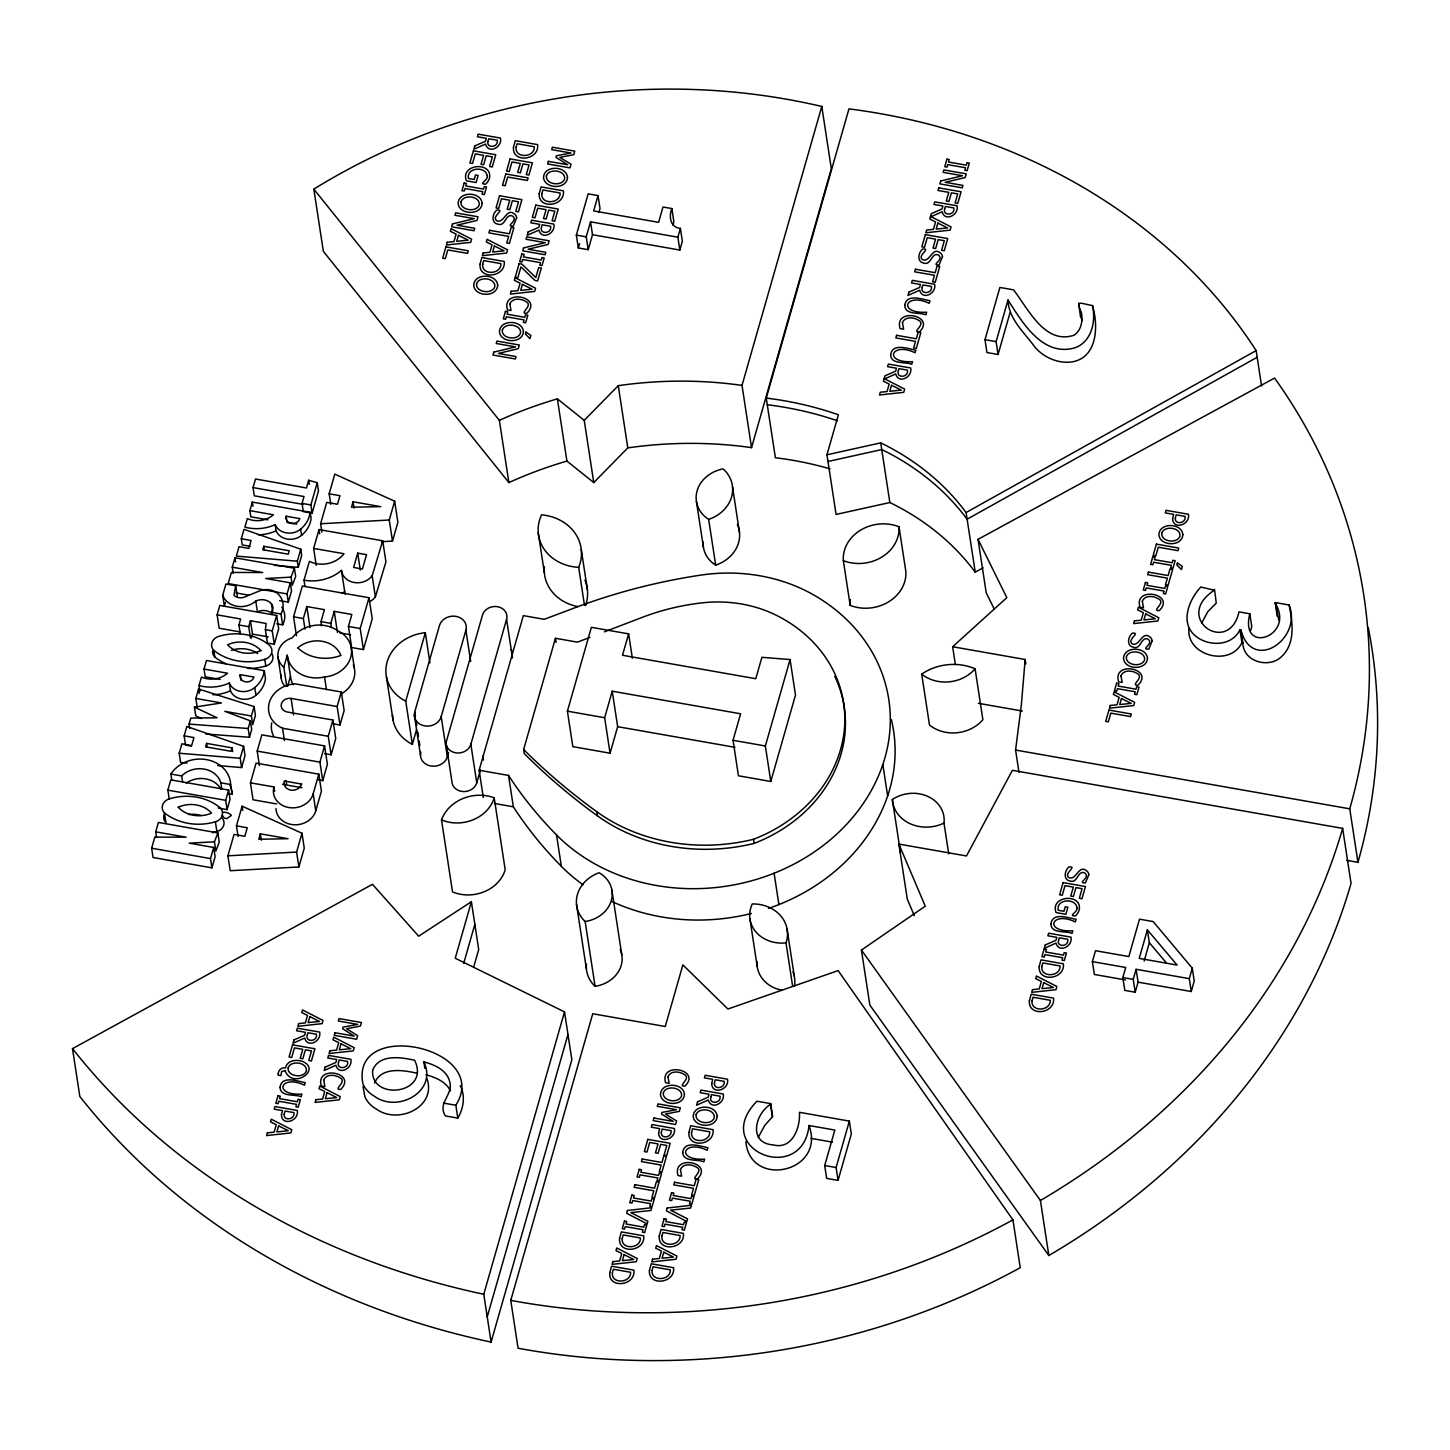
<?xml version="1.0" encoding="UTF-8"?>
<svg xmlns="http://www.w3.org/2000/svg" width="1450" height="1450" viewBox="0 0 1450 1450"><rect width="100%" height="100%" fill="white"/><g stroke="black" fill="none" stroke-linecap="round" stroke-linejoin="round"><path stroke-width="1.5" d="M955.351 664.571L952.632 646.736L1025.15 659.496L1021.362 704.809L1015.58 750.049L1018.988 772.342M240.555 632.001L219.167 628.231L217.119 614.854L219.82 605.447L276.642 615.452L278.69 628.811L274.286 644.217L267.434 643.021L265.386 629.644L266.111 623.482L250.433 620.727L248.729 626.708L250.433 637.855M770.693 1103.613L770.476 1104.411C754.834 1113.999 748.037 1143.325 773.249 1144.884C792.298 1150.013 800.491 1127.52 799.439 1112.313L849.356 1121.104L851.331 1133.954L838.064 1180.372L826.663 1178.379L824.706 1165.528L834.838 1130.058L809.064 1125.526C802.122 1186.535 709.576 1149.288 756.972 1101.202L770.693 1103.613L772.669 1116.482L764.676 1125.508L758.278 1137.398M809.064 1125.526C825.956 1172.579 749.849 1188.855 745.898 1141.639M225.421 602.312L224.351 606.046L222.702 595.261L225.91 584.042L235.697 585.764L233.939 595.189A9.081 7.794 -8.7 0 0 244.561 597.056L258.481 591.364A16.367 14.047 -8.7 0 1 279.071 594.989A21.949 18.832 -8.7 0 1 280.974 614.021L282.641 624.823L276.751 623.79M592.506 234.701L588.211 249.69L578.314 247.95L576.357 235.099L588.156 193.847L598.034 195.587L593.648 210.921L658.608 222.339L662.994 207.006L671.839 208.564C668.704 216.431 670.118 227.451 680.394 228.393L682.352 241.244L679.832 250.053L592.506 234.701L590.531 221.832L677.875 237.202L679.832 250.053M673.09 225.257L673.815 221.415L671.839 208.564M483.303 797.446L479.134 770.258L523.341 615.634L544.221 619.313L569.632 609.761A535.775 459.722 -8.7 0 1 700.622 575.143A160.914 138.076 -8.7 0 1 813.849 595.044A181.975 156.147 -8.7 0 1 882.832 764.549L887.636 795.923A189.642 162.726 -8.7 0 1 778.904 904.582A188.681 161.892 -8.7 0 1 768.518 908.425M164.448 812.87A52.472 45.023 -8.7 0 0 215.398 821.824A9.951 8.537 -8.7 0 0 222.285 815.389L222.521 812.417A9.951 8.537 -8.7 0 0 219.566 807.287A50.804 43.591 -8.7 0 0 168.363 799.168A10.132 8.7 -8.7 0 0 164.448 812.87L165.934 822.639A10.132 8.7 -8.7 0 1 164.466 813.794M253.043 487.581L255.49 479.026L306.458 487.979L308.651 480.276L317.224 482.687L318.493 490.916L312.131 513.173L303.304 511.614L302.053 503.386L304.011 496.534L253.043 487.581L254.312 495.809L303.05 504.382M156.564 837.411L155.712 831.847L158.394 822.44L217.863 832.898L219.276 842.16L215.851 851.077L214.437 841.834L217.863 832.898M169.288 799.403L167.874 790.159L170.81 779.882L228.629 790.051L230.042 799.312L227.106 809.589L218.207 808.013M214.437 841.834L189.189 843.157L213.694 847.471L215.108 856.732L211.917 867.843L153.047 857.494L151.634 848.232L154.806 837.103L186.089 837.194L155.712 831.847M233.214 573.366L232.272 567.186L234.972 557.779L294.423 568.237L295.673 576.466L292.266 585.383L291.015 577.154L294.423 568.237M187.141 763.026L180.597 762.482L179.184 753.221L181.884 743.814L191.672 745.536L193.956 737.579L184.15 735.857L186.851 726.45L243.618 746.315L245.032 755.577L241.606 767.558L217.645 765.564M199.919 691.36L199.031 685.578L201.477 677.023A21.859 18.741 -8.7 0 0 227.541 673.217L204.033 669.066L206.48 660.511L264.299 670.679L265.477 678.401A29.942 25.683 -8.7 0 1 255.961 695.275A15.769 13.539 -8.7 0 1 230.477 690.798A39.513 33.912 -8.7 0 1 212.914 694.786M250.089 546.306L242.259 544.928L241.316 538.748L243.999 529.341L300.766 549.206L301.709 555.386L298.283 567.349L274.322 565.355M197.182 707.183L195.859 698.447L198.541 689.022L254.076 706.585L255.417 715.321L252.717 724.746L251.394 715.992L254.076 706.585M267.942 519.825L250.832 516.816L249.889 510.636L252.336 502.081L310.155 512.249L311.097 518.429A29.942 25.683 -8.7 0 1 301.6 535.304A15.769 13.539 -8.7 0 1 276.116 530.827A39.513 33.912 -8.7 0 1 258.535 534.814M189.751 728.48L189.08 724.094L190.784 718.112L217.029 717.768L194.445 707.129L195.768 715.865L201.423 718.529M240.283 633.904L238.924 624.986L240.646 619.005L217.119 614.854M206.589 743.397L205.61 746.822L231.094 751.299L232.072 747.892L206.589 743.397L207.151 747.112M263.737 546.287L262.758 549.713L288.242 554.19L289.221 550.764L263.737 546.287L264.371 550.402M251.339 638.091L252.481 634.103L250.433 620.727M274.286 644.217L272.237 630.859L276.642 615.452M227.106 809.589L225.692 800.327L228.629 790.051M312.131 513.173L310.862 504.944L317.224 482.687M211.917 867.843L210.504 858.599L213.694 847.471M205.737 733.99L249.491 737.271L248.149 728.516L250.361 720.813L224.823 711.334L251.394 715.992M241.606 767.558L240.193 758.296L243.618 746.315M279.614 600.626L288.333 602.149L287.082 593.92L290.254 582.809L265.767 578.496L291.015 577.154M298.283 567.349L297.341 561.186L300.766 549.206M249.491 737.271L251.684 729.567L250.361 720.813M288.333 602.149L291.522 591.038L290.254 582.809M296.452 635.771L293.553 616.794L302.361 585.999L369.007 597.726L372.233 618.806L363.424 649.6L351.661 647.534L348.435 626.454L351.861 614.474L334.225 611.374L330.799 623.355L331.434 627.56M304.989 586.507L304.011 580.181L309.394 561.349A25.701 22.058 -8.7 0 0 344.013 553.737L313.635 548.408L319.018 529.576L382.709 540.778L385.936 561.857L375.387 596.874A16.874 14.482 -8.7 0 1 370.511 601.188M321.9 532.186L320.613 523.758L326.721 502.371L337.506 504.256L339.952 495.701L329.168 493.816L334.805 474.132L394.654 501.192L397.88 522.272L392.497 541.104L381.423 541.702M259.387 765.491L257.194 751.1L261.834 734.842L324.564 745.88L327.392 764.386L322.734 780.644L318.42 779.882M227.922 855.808L234.03 834.421L244.814 836.306L247.261 827.751L236.477 825.847L242.114 806.182L301.981 833.243L304.264 848.141L298.881 866.973L230.206 870.725L227.922 855.808L296.597 852.056L301.981 833.243M276.569 803.916L253.061 799.784L250.451 782.819L256.088 763.135L318.801 774.155L321.411 791.138L315.774 810.822A20.264 17.382 -8.7 0 1 293.879 824.778A20.264 17.382 -8.7 0 1 275.971 808.466M286.737 686.176L283.819 667.199L287.245 655.219A30.686 26.317 -8.7 0 0 324.528 676.951L326.468 689.62M304.971 629.064L303.358 618.534L306.784 606.553L324.419 609.653L320.994 621.633L321.646 625.838M287.626 686.285L290.471 676.298L287.245 655.219M353.039 501.772L351.498 507.21L380.77 506.648L353.039 501.772L354.017 508.098M260.366 833.822L258.807 839.26L288.097 838.698L260.366 833.822L261.344 840.221M357.697 553.139L353.619 567.439L362.428 568.998L366.524 554.679L357.697 553.139L360.289 570.013M322.734 780.644L319.906 762.138L324.564 745.88M392.497 541.104L389.271 520.006L394.654 501.192M324.583 753.656L331.108 754.798L328.262 736.292L332.92 720.034L287.209 711.986A8.029 6.887 -8.7 0 1 281.391 703.848A8.029 6.887 -8.7 0 1 291.087 698.429L337.143 706.531L339.989 725.036L333.409 723.876M337.143 706.531L341.312 691.976L295.256 683.874A27.151 23.309 -8.7 0 0 269.301 702.616A27.151 23.309 -8.7 0 0 282.569 728.244L284.454 740.588M363.424 649.6L360.198 628.521L369.007 597.726M315.774 810.822L313.182 793.839L318.801 774.155M331.108 754.798L335.748 738.539L332.92 720.034M339.989 725.036L344.139 710.5L341.312 691.976M405.746 701.166L425.321 632.707A42.63 36.594 -8.7 0 0 387.114 661.943A42.63 36.594 -8.7 0 0 405.746 701.166L412.344 744.357A42.63 36.594 -8.7 0 1 392.461 714.687M415.425 716.463L414.736 712.004L439.459 625.584A13.684 11.727 -8.7 0 1 455.989 616.359A13.684 11.727 -8.7 0 1 465.903 630.243L470.688 661.436M412.344 744.357L416.639 729.386M420.881 752.115A13.684 11.727 -8.7 0 0 430.795 765.999A13.684 11.727 -8.7 0 0 447.343 756.773L441.199 716.662L465.903 630.243M578.314 247.95L579.565 243.618M588.211 249.69L586.235 236.839L590.531 221.832M480.457 769.914L476.76 782.837A12.669 10.875 -8.7 0 1 463.076 791.555A12.669 10.875 -8.7 0 1 451.874 781.369L445.984 742.799L482.487 615.09A12.452 10.676 -8.7 0 1 497.549 606.698A12.452 10.676 -8.7 0 1 506.576 619.331L512.484 657.901M598.904 212.28L600.01 208.438L598.034 195.587M447.343 756.773L448.576 752.459M476.76 782.837L470.851 744.249L506.576 619.331M471.395 901.719L455.228 958.251L564.521 1011.882L571.844 1059.714L491.097 1342.084A743.324 637.819 -8.7 0 1 79.823 1096.472L72.5 1048.64L372.469 884.319L418.669 936.192L471.395 901.719L478.699 949.551L473.733 966.951M834.729 676.316A145.906 125.207 -8.7 0 1 754.181 843.393A175.812 150.854 -8.7 0 1 597.4 815.806A685.868 588.519 -8.7 0 1 524.266 753.619L523.631 749.505L555.441 638.272L577.481 642.151L589.914 637.384M463.656 963.489L474.857 924.357M677.875 237.202L680.394 228.393M460.321 1085.597C465.504 1095.819 463.565 1108.507 457.819 1118.113L445.386 1115.92C437.302 1103.106 452.871 1095.076 449.899 1082.479C447.416 1070.336 434.71 1064.662 423.889 1061.908L424.868 1068.342M628.629 633.868L622.503 655.255L755.776 678.709L761.903 657.303L790.069 659.569L795.506 695.058L770.784 781.478L738.449 775.786L733.029 740.298L740.606 713.781L612.226 691.197L617.664 726.686L610.069 753.202L572.841 746.659L567.403 711.171L591.382 627.324L628.629 633.868L632.363 658.264M610.069 753.202L604.65 717.732L612.226 691.197M751.535 447.633L742.019 385.392L821.787 106.448A592.832 508.696 -8.7 0 0 313.834 189.134L323.35 251.376L508.877 482.578A380.951 326.884 -8.7 0 1 566.914 461.082L593.757 482.56L627.796 447.887A380.951 326.884 -8.7 0 1 751.535 447.633L831.321 168.671L821.787 106.448M491.097 1342.084L483.774 1294.252L564.521 1011.882M487.236 1316.89L567.983 1034.503M830.034 468.858A319.707 274.322 -8.7 0 0 775.388 457.729L766.252 398.079L848.957 108.859A593.721 509.439 -8.7 0 1 1256.153 350.592L1261.554 385.972M510.763 1300.396L592.742 1013.749L665.26 1026.491L682.877 964.884L727.9 1009.019L838.118 970.612L1012.934 1219.867L1020.238 1267.699A663.592 569.415 -8.7 0 1 518.085 1348.228L510.763 1300.396A663.592 569.415 -8.7 0 0 1012.934 1219.867M983.118 567.766L975.234 572.17A259.731 222.865 -8.7 0 0 889.847 502.534L836.088 514.442L826.953 454.792L838.408 414.772A319.707 274.322 -8.7 0 0 766.252 398.079M770.784 781.478L765.364 745.989L790.069 659.569M1009.961 312.892L998.071 354.489L986.942 352.531L984.985 339.663L999.902 287.444L1013.514 289.837C1028.159 308.614 1044.834 345.227 1074.251 335.131C1081.319 330.201 1082.824 320.903 1081.501 312.892C1075.719 299.443 1079.235 303.213 1092.466 305.569C1098.52 325.489 1097.759 357.824 1071.695 361.974C1058.029 363.642 1044.091 357.661 1035.101 347.384C1024.588 332.684 1008.62 319.199 1008.004 300.023C1022.449 322.643 1042.768 357.153 1074.885 347.819C1091.705 341.91 1096.109 321.248 1092.466 305.569M998.071 354.489L996.114 341.62L1008.004 300.023M838.064 1180.372L836.088 1167.522L849.356 1121.104M1082.099 320.686L1080.649 316.009M1125.454 979.946L1094.351 974.472L1092.376 961.622L1095.493 950.711L1128.825 956.565L1139.519 919.173L1153.185 921.584L1192.281 968.201L1194.238 981.052L1191.247 991.51L1138.087 982.158L1136.111 969.307L1189.29 978.659L1191.247 991.51M1278.773 620.201L1275.348 602.584L1289.086 604.994C1302.698 638.798 1252.401 673.452 1240.874 629.934L1239.967 629.771C1231.721 646.809 1207.759 646.736 1194.854 635.444C1179.702 622.123 1189.326 599.339 1200.781 587.014L1214.303 590.222C1171.908 618.117 1228.947 656.56 1239.007 611.882L1249.809 613.785L1251.767 626.636L1250.697 630.388M1138.087 982.158L1135.205 992.217L1124.801 990.386L1122.826 977.536L1125.707 967.476L1092.376 961.622M1135.205 992.217L1133.229 979.366L1136.111 969.307M1147.385 929.867L1139.229 958.396L1177.11 965.066L1147.385 929.867L1149.361 942.717L1144.122 961.06M1249.809 613.785C1239.297 655.763 1295.756 636.188 1275.166 603.254M1277.124 616.123L1275.348 602.584M1189.29 978.659L1192.281 968.201M375.387 596.874L372.161 575.795L382.709 540.778M1201.615 623.246L1207.796 611.683L1216.26 603.091L1214.52 589.425M374.626 1083.005C381.205 1066.692 402.828 1069.973 416.603 1073.145M457.819 1118.113L455.844 1105.244C492.438 1047.045 349.631 1017.429 362.971 1084.02A31.864 27.351 -8.7 0 0 374.644 1096.399C397.916 1113.274 437.882 1091.324 423.889 1061.908M1239.967 629.771L1241.925 642.64C1230.289 667.344 1186.027 655.708 1188.928 628.339M593.757 482.56L584.223 420.337L618.262 385.664A380.951 326.884 -8.7 0 1 742.019 385.392M952.632 646.736L1006.844 597.672L978.025 539.327L1274.568 378.051A666.13 571.59 -8.7 0 1 1349.751 808.828L1357.943 862.315L1346.796 860.357M861.427 950.058L925.263 906.196L898.873 844.081L966.479 855.971L1012.39 770.312L1342.646 828.385L1351.056 883.412A697.033 598.107 -8.7 0 1 1048.839 1255.519L869.855 1005.104L861.427 950.058L1040.411 1200.491L1048.839 1255.519M826.953 454.792L880.73 442.866A259.731 222.865 -8.7 0 1 966.099 512.521L1256.153 350.592M1257.168 357.28L967.114 519.209A259.731 222.865 -8.7 0 0 881.745 449.554L827.986 461.481M930.411 216.974L942.119 211.736C944.802 222.176 959.084 215.126 957.091 205.791L934.724 201.858L933.981 204.45L942.881 206.027L942.029 208.981L931.371 213.603L929.812 219.041L935.558 221.904L933.419 229.372L926.677 230.042L925.879 232.779L950.131 230.133L951.055 226.925L930.574 216.413M884.029 379.175L895.737 373.937C898.42 384.359 912.702 377.308 910.709 367.992L888.342 364.059L887.599 366.651L896.499 368.209L895.647 371.182L884.989 375.804L883.431 381.223L889.176 384.105L887.037 391.554L880.295 392.225L879.498 394.98L903.749 392.316L904.673 389.126L884.192 378.613M604.414 631.838L639.649 618.371A210.214 180.38 -8.7 0 1 702.489 602.819A121.782 104.509 -8.7 0 1 777.943 616.087A145.906 125.207 -8.7 0 1 844.19 730.981A145.906 125.207 -8.7 0 1 753.565 839.278L754.181 843.393M194.445 707.129L221.469 702.942L195.859 698.447M320.613 523.758L389.271 520.006M189.08 724.094L248.149 728.516M297.341 561.186L236.35 556.111L239.032 546.704L248.838 548.426L251.104 540.469L241.316 538.748M179.184 753.221L240.193 758.296M576.357 235.099L586.235 236.839M984.985 339.663L996.114 341.62M1241.925 642.64L1242.849 642.803C1242.849 660.982 1267.246 668.432 1280.169 657.829C1295.847 644.96 1292.766 622.503 1289.086 604.994M302.053 503.386L310.862 504.944M286.121 516.218L299.842 518.647A7.087 6.09 -8.7 0 1 291.269 523.414A7.087 6.09 -8.7 0 1 286.121 516.218L287.064 522.399L296.869 524.121M249.889 510.636L273.416 514.768A21.859 18.741 -8.7 0 1 247.352 518.592L244.905 527.147A39.513 33.912 -8.7 0 0 275.174 524.646A15.769 13.539 -8.7 0 0 300.639 529.123A29.942 25.683 -8.7 0 0 310.155 512.249M232.272 567.186L262.649 572.533L231.384 572.442L228.194 583.571L287.082 593.92M978.387 703.304L1022.341 711.044M236.006 592.941L249.074 595.243M280.974 614.021L271.186 612.299A8.283 7.105 -8.7 0 0 271.458 603.834A12.325 10.585 -8.7 0 0 255.78 601.061A20.01 17.183 -8.7 0 1 222.702 595.261M293.553 616.794L303.358 618.534M320.994 621.633L330.799 623.355M348.435 626.454L360.198 628.521M1015.58 750.049L1349.751 808.828M339.644 632.853L350.683 634.792M238.924 624.986L248.729 626.708M265.386 629.644L272.237 630.859M252.481 634.103L268.159 636.858M567.403 711.171L604.65 717.732M733.029 740.298L765.364 745.989M617.664 726.686L734.969 747.312M240.265 674.667L253.986 677.077A7.087 6.09 -8.7 0 1 245.413 681.862A7.087 6.09 -8.7 0 1 240.265 674.667L241.135 680.449M220.164 679.416L205.211 676.787L204.033 669.066M282.569 728.244L328.262 736.292M479.134 770.258L508.533 775.424A458.49 393.421 -8.7 0 0 556.546 834.946L561.349 866.321A188.681 161.892 -8.7 0 0 583.009 884.736M257.194 751.1L319.906 762.138M191.454 746.152L185.564 745.119L184.15 735.857M494.432 803.463L513.336 806.798A458.49 393.421 -8.7 0 0 561.349 866.321M282.478 784.287L301.944 787.713M250.451 782.819L273.978 786.951A20.264 17.382 -8.7 0 0 288.677 807.505A20.264 17.382 -8.7 0 0 313.182 793.839M171.771 779.882L170.882 774.028L181.649 775.931A22.964 19.702 -8.7 0 1 204.196 769.098A22.964 19.702 -8.7 0 1 220.853 782.819L230.659 784.541L232.145 794.31L228.23 793.621M167.874 790.159L225.692 800.327M1122.826 977.536L1133.229 979.366M151.634 848.232L210.504 858.599M811.039 1138.377L832.518 1142.165M824.706 1165.528L836.088 1167.522M443.41 1103.069L455.844 1105.244M425.847 1074.758C435.362 1077.332 445.803 1081.501 450.461 1090.871M313.834 189.134L499.362 420.355A380.951 326.884 -8.7 0 1 557.38 398.859L584.223 420.337M1149.361 942.717L1166.344 962.836M222.285 815.389L224.043 817.782A4.477 3.843 -8.7 0 0 226.726 818.597L231.366 815.462A9.008 7.721 -8.7 0 0 222.521 812.417M994.174 608.909L986.217 592.814L978.025 539.327M914.316 915.675L907.283 899.109L898.873 844.081M426.898 1078.438C437.03 1107.129 398.261 1124.729 376.619 1109.25A31.864 27.351 -8.7 0 1 364.929 1096.871L363.044 1086.63M285.994 780.499L286.556 784.088M1240.874 629.934L1242.849 642.803M1078.673 303.159L1080.467 316.626M1025.15 659.496L1025.821 663.955M966.099 512.521L975.234 572.17M975.089 668.794L982.882 719.707A35.724 30.649 -8.7 0 1 929.486 725L921.692 674.087A35.724 30.649 -8.7 0 0 975.089 668.794A49.681 42.63 -8.7 0 0 921.692 674.087M899 526.785L905.851 571.518A38.661 33.169 -8.7 0 1 850.189 605.393L843.338 560.661A38.497 33.042 -8.7 0 1 860.521 530.192A38.497 33.042 -8.7 0 1 899 526.785A38.661 33.169 -8.7 0 1 843.338 560.661M899.743 847.851L892.348 799.512A32.697 28.058 -8.7 0 1 927.837 796.412A32.697 28.058 -8.7 0 1 944.004 823.092L948.717 853.869M880.73 442.866L889.847 502.534M732.504 486.765L739.5 532.549M787.006 928.653L794.328 976.466M786.009 942.881A33.821 29.018 -8.7 0 1 752.296 903.93A36.413 31.247 -8.7 0 1 786.009 942.881L792.661 986.363M882.832 764.549A189.642 162.726 -8.7 0 1 774.101 873.226L778.904 904.582M708.669 519.39A35.652 30.595 -8.7 0 0 723.115 468.894A32.697 28.058 -8.7 0 0 697.088 490.825A32.697 28.058 -8.7 0 0 708.669 519.39L715.684 565.156A35.652 30.595 -8.7 0 0 737.325 524.393M696.435 501.591L703.431 547.375M749.886 918.611L757.19 966.425M770.476 1104.411L772.433 1117.279M618.262 385.664L627.796 447.887M581.269 549.604L587.413 589.715M557.38 398.859L566.914 461.082M578.677 567.349A47.234 40.527 -8.7 0 0 541.575 514.822A45.584 39.114 -8.7 0 0 578.677 567.349L584.477 605.23M611.846 889.865L621.76 954.662M523.631 749.505A685.868 588.519 -8.7 0 0 596.766 811.692L597.4 815.806M555.441 638.272L556.075 642.386M538.24 532.748L544.384 572.859M585.147 921.511A30.939 26.535 -8.7 0 0 611.32 900.486A30.939 26.535 -8.7 0 0 599.104 872.737A35.036 30.051 -8.7 0 0 585.147 921.511L595.08 986.308A30.939 26.535 -8.7 0 0 620.201 949.569M576.502 904.238L586.416 969.035M499.362 420.355L508.877 482.578M508.533 775.424L513.336 806.798M494.196 797.772L505.198 869.783A36.794 31.574 -8.7 0 1 452.527 891.913L441.507 819.921A38.244 32.806 -8.7 0 1 494.196 797.772A36.794 31.574 -8.7 0 1 441.507 819.921M482.886 755.939L483.521 760.126M425.321 632.707L429.943 662.94M416.096 720.922L416.784 725.381M417.817 732.069L418.488 736.528M419.177 740.986L419.847 745.445M414.337 715.086L420.482 755.196M386.479 677.186L393.095 720.396M304.011 580.181A40.31 34.582 -8.7 0 0 341.457 570.394L344.683 591.473A16.874 14.482 -8.7 0 0 345.372 594.355M329.168 493.816L330.781 504.346M351.136 646.918L354.362 667.997M334.225 611.374L337.451 632.454M319.018 529.576L319.653 533.799M308.651 480.276L309.285 484.391M313.635 548.408L316.209 565.264M300.639 529.123L301.6 535.304M306.784 606.553L310.01 627.632M275.174 524.646L276.116 530.827M291.087 698.429L293.607 714.886M271.458 603.834L272.781 612.462M277.947 656.85L281.173 677.929M252.336 502.081L252.971 506.195M296.597 852.056L298.881 866.973M225.856 663.701A52.472 45.023 -8.7 0 1 214.836 657.086L213.821 650.397A10.132 8.7 -8.7 0 1 217.736 636.695A50.804 43.591 -8.7 0 1 268.939 644.815A9.951 8.537 -8.7 0 1 264.77 659.351L265.803 666.039A52.472 45.023 -8.7 0 1 247.66 668.432M255.78 601.061L257.429 611.864A12.325 10.585 -8.7 0 1 272.201 613.676M273.978 786.951L274.63 791.192M234.972 557.779L235.589 561.893M264.299 670.679A29.942 25.683 -8.7 0 1 254.783 687.572L255.961 695.275M235.697 585.764L237.365 596.566M199.031 685.578A39.513 33.912 -8.7 0 0 229.299 683.077L230.477 690.798M242.114 806.182L242.766 810.441M232.072 747.892L232.634 751.589M236.477 825.847L238.108 836.505M220.853 782.819L221.759 788.673M198.541 689.022L199.212 693.39M215.398 821.824L216.902 831.593A52.472 45.023 -8.7 0 1 212.443 832.699M181.649 775.931L182.555 781.786M284.798 686.104A20.119 17.273 -8.7 0 1 281.119 674.939M293.19 684.817A30.686 26.317 -8.7 0 1 290.471 676.298M324.528 676.951A28.601 24.541 -8.7 0 0 350.737 657.303A28.601 24.541 -8.7 0 0 337.741 630.75A30.686 26.317 -8.7 0 0 292.193 637.928A20.119 17.273 -8.7 0 0 283.819 667.199M353.347 664.662A28.601 24.541 -8.7 0 1 341.131 693.952M751.463 913.446A188.681 161.892 -8.7 0 1 611.864 901.483M774.101 873.226A188.681 161.892 -8.7 0 1 556.546 834.946M891.369 719.617A181.975 156.147 -8.7 0 1 887.636 795.923M753.565 839.278A175.812 150.854 -8.7 0 1 596.766 811.692M222.194 818.126A9.951 8.537 -8.7 0 1 216.902 831.593M188.645 814.501A27.151 23.291 -8.7 0 1 200.825 815.389M781.931 990.241A33.821 29.018 -8.7 0 1 757.027 961.477M595.08 986.308A35.036 30.051 -8.7 0 1 586.434 964.159M792.987 971.881A36.413 31.247 -8.7 0 1 794.491 986M483.774 1294.252A743.324 637.819 -8.7 0 1 72.5 1048.64M584.93 580.109A47.234 40.527 -8.7 0 1 585.546 605.538M577.916 606.607A45.584 39.114 -8.7 0 1 544.421 566.805M470.851 744.249A12.669 10.875 -8.7 0 1 457.167 752.985A12.669 10.875 -8.7 0 1 445.984 742.799M767.268 404.749A319.707 274.322 -8.7 0 1 837.502 420.79M511.071 649.854A12.452 10.676 -8.7 0 1 512.376 652.355M441.199 716.662A13.684 11.727 -8.7 0 1 424.669 725.888A13.684 11.727 -8.7 0 1 414.736 712.004M273.597 736.111A27.151 23.309 -8.7 0 1 271.73 722.807M715.684 565.156A32.697 28.058 -8.7 0 1 703.159 541.974M850.189 605.393A38.497 33.042 -8.7 0 1 850.353 599.593M900.541 852.854A35.652 30.595 -8.7 0 1 899.906 849.537M944.004 823.092A35.652 30.595 -8.7 0 1 892.348 799.512M1368.274 627.669A666.13 571.59 -8.7 0 1 1357.943 862.315M1342.646 828.385A697.033 598.107 -8.7 0 1 1040.411 1200.491M254.783 687.572A15.769 13.539 -8.7 0 1 229.299 683.077M271.966 653.823A9.951 8.537 -8.7 0 1 265.803 666.039M214.836 657.086A10.132 8.7 -8.7 0 1 212.624 650.887M231.493 650.325A27.151 23.291 -8.7 0 1 257.701 653.569M264.77 659.351A52.472 45.023 -8.7 0 1 213.821 650.397M283.439 610.124A21.949 18.832 -8.7 0 1 282.641 624.823M281.771 607.151A21.949 18.832 -8.7 0 1 282.678 608.601M229.734 784.758A32.136 27.568 -8.7 0 1 232.145 794.31M186.18 783.163A22.964 19.702 -8.7 0 1 220.998 789.289M170.882 774.028A32.136 27.568 -8.7 0 1 206.389 759.601A32.136 27.568 -8.7 0 1 230.659 784.541M372.161 575.795A16.874 14.482 -8.7 0 1 354.126 582.501A16.874 14.482 -8.7 0 1 341.457 570.394M344.683 591.473A40.31 34.582 -8.7 0 1 342.146 593.467M281.463 1114.724C281.717 1126.741 299.425 1121.067 297.268 1110.464L274.902 1106.531L274.159 1109.123L282.496 1110.591L281.463 1114.724M658.626 1132.758C658.88 1144.793 676.57 1139.102 674.413 1128.499L652.047 1124.566L651.304 1127.176L659.641 1128.626L658.626 1132.758M711.714 1083.476C711.968 1095.493 729.658 1089.82 727.501 1079.199L705.153 1075.266L704.41 1077.876L712.729 1079.344L711.714 1083.476M1172.615 518.52C1172.869 530.555 1190.577 524.864 1188.42 514.261L1166.054 510.327L1165.311 512.919L1173.648 514.388L1172.615 518.52M280.049 1087.319C280.231 1097.287 295.456 1093.971 301.201 1096.707L301.944 1094.116C272.364 1095.711 280.521 1073.779 304.482 1085.18L305.225 1082.588C298.138 1081.464 281.572 1074.921 280.049 1087.319M682.732 1152.387C682.932 1162.356 698.157 1159.039 703.884 1161.794L704.627 1159.184C675.066 1160.779 683.222 1138.848 707.183 1150.267L707.926 1147.657C700.839 1146.533 684.273 1139.99 682.732 1152.387M890.626 354.851C890.808 364.82 906.033 361.521 911.778 364.258L912.521 361.666C882.941 363.261 891.097 341.312 915.077 352.731L915.82 350.139C908.715 349.015 892.167 342.454 890.626 354.851M904.764 305.424C904.945 315.393 920.17 312.094 925.916 314.831L926.659 312.239C897.079 313.834 905.235 291.885 929.214 303.304L929.958 300.712C922.853 299.588 906.286 293.027 904.764 305.424M1050.906 924.013C1051.105 933.981 1066.33 930.664 1072.058 933.419L1072.801 930.809C1043.239 932.404 1051.377 910.473 1075.356 921.892L1076.099 919.282C1068.994 918.158 1052.446 911.615 1050.906 924.013M516.635 217.844L513.246 226.091C504.781 226.399 517.07 221.542 513.608 217.156L512.72 216.123C505.488 212.842 505.706 226.726 498.075 224.224C490.807 223.101 492.347 213.585 496.843 210.051C506.032 209.525 490.535 216.594 496.933 220.889C504.401 223.771 506.521 206.498 515.112 214.509A7.359 6.326 -8.7 0 1 516.635 217.844M942.464 256.741L939.074 265.006C930.61 265.314 942.881 260.456 939.419 256.07L938.549 255.037C931.317 251.738 931.516 265.64 923.904 263.139C916.636 262.015 918.176 252.499 922.671 248.965C931.861 248.421 916.346 255.49 922.762 259.804C930.229 262.667 932.332 245.413 940.941 253.424A7.359 6.326 -8.7 0 1 942.464 256.741M1088.805 874.676L1085.416 882.941C1076.951 883.249 1089.222 878.392 1085.76 874.006L1084.872 872.972C1077.658 869.674 1077.857 883.576 1070.227 881.074C1062.977 879.951 1064.518 870.435 1068.994 866.901C1078.202 866.357 1062.687 873.426 1069.103 877.739C1076.571 880.603 1078.673 863.348 1087.283 871.359A7.359 6.326 -8.7 0 1 1088.805 874.676M1152.152 640.9L1148.762 649.147C1140.298 649.473 1152.569 644.597 1149.107 640.229L1148.237 639.196C1141.005 635.897 1141.204 649.799 1133.574 647.28C1126.324 646.156 1127.864 636.659 1132.341 633.106C1141.549 632.581 1126.034 639.649 1132.45 643.963C1139.918 646.827 1142.02 629.554 1150.629 637.565A7.359 6.326 -8.7 0 1 1152.152 640.9M372.65 1070.154C370.203 1101.329 430.94 1094.442 414.646 1060.276C400.871 1057.122 379.248 1053.842 372.65 1070.154M278.237 1073.616L278.128 1075.157L280.829 1075.628L281.663 1071.586L285.378 1070.553A8.609 7.377 -8.7 0 0 286.991 1074.232C296.561 1087.355 320.776 1068.777 302.343 1061.364C296.199 1059.152 287.009 1060.457 285.469 1067.925C281.898 1067.164 278.364 1069.955 278.237 1073.616M284.2 1114.234C283.384 1121.466 295.238 1119.581 293.969 1112.603L285.034 1111.026L284.2 1114.234M661.345 1132.287C660.529 1139.501 672.383 1137.634 671.114 1130.656L662.179 1129.079L661.345 1132.287M714.433 1082.987C713.618 1090.201 725.471 1088.334 724.202 1081.356L715.267 1079.779L714.433 1082.987M1175.352 518.049C1174.536 525.263 1186.39 523.396 1185.121 516.418L1176.186 514.841L1175.352 518.049M482.723 264.208C481.291 275.518 501.356 274.739 500.921 263.628L483.666 260.583L482.723 264.208M516.127 147.338C514.714 158.666 534.778 157.887 534.343 146.758L517.088 143.731L516.127 147.338M541.901 193.575C540.487 204.885 560.552 204.106 560.117 192.995L542.862 189.95L541.901 193.575M612.408 1272.882C610.994 1284.192 631.04 1283.413 630.623 1272.284L613.368 1269.257L612.408 1272.882M622.231 1238.554C620.799 1249.864 640.864 1249.102 640.429 1237.974L623.174 1234.947L622.231 1238.554M652.101 1270.436C650.669 1281.746 670.734 1280.984 670.317 1269.856L653.044 1266.811L652.101 1270.436M661.907 1236.125C660.493 1247.435 680.558 1246.656 680.123 1235.527L662.868 1232.5L661.907 1236.125M691.577 1132.414C690.146 1143.724 710.21 1142.944 709.775 1131.834L692.52 1128.789L691.577 1132.414M1032.056 1000.863C1030.624 1012.191 1050.688 1011.411 1050.253 1000.283L1032.998 997.256L1032.056 1000.863M1041.861 966.552C1040.447 977.862 1060.512 977.101 1060.077 965.972L1042.822 962.927L1041.861 966.552M480.041 264.208C478.699 280.448 506.104 277.204 504.219 261.471L481.853 257.538L480.041 264.208M513.463 147.356C512.104 163.596 539.527 160.352 537.642 144.619L515.276 140.686L513.463 147.356M539.237 193.575C537.877 209.815 565.301 206.571 563.416 190.838L541.049 186.905L539.237 193.575M609.743 1272.882C608.384 1289.122 635.807 1285.878 633.922 1270.146L611.556 1266.213L609.743 1272.882M619.549 1238.572C618.207 1254.794 645.631 1251.567 643.728 1235.835L621.361 1231.902L619.549 1238.572M649.419 1270.454C648.077 1286.676 675.501 1283.449 673.597 1267.699L651.249 1263.766L649.419 1270.454M659.243 1236.125C657.883 1252.365 685.306 1249.121 683.421 1233.388L661.055 1229.455L659.243 1236.125M688.895 1132.432C687.554 1148.654 714.959 1145.428 713.074 1129.677L690.707 1125.744L688.895 1132.432M1029.373 1000.881C1028.032 1017.121 1055.455 1013.876 1053.552 998.144L1031.186 994.211L1029.373 1000.881M1039.197 966.57C1037.838 982.792 1065.261 979.566 1063.376 963.815L1041.009 959.882L1039.197 966.57M323.731 1080.069L324.891 1086.648L321.356 1086.014C314.813 1064.499 357.679 1072.619 340.714 1089.421C332.014 1089.965 348.145 1081.609 339.644 1077.567C334.932 1074.559 326.105 1073.798 323.731 1080.069M509.856 303.956L511.016 310.517L507.464 309.901C500.939 288.369 543.804 296.489 526.821 313.291C518.139 313.853 534.252 305.497 525.752 301.437C521.058 298.428 512.231 297.685 509.856 303.956M667.997 1076.77L669.157 1083.331L665.623 1082.715C659.079 1061.183 701.945 1069.321 684.98 1086.122C676.28 1086.666 692.411 1078.311 683.911 1074.269C679.198 1071.26 670.371 1070.499 667.997 1076.77M680.449 1169.606L681.609 1176.168L678.056 1175.551C671.531 1154.019 714.397 1162.157 697.414 1178.959C688.732 1179.503 704.845 1171.147 696.344 1167.105C691.65 1164.078 682.823 1163.335 680.449 1169.606M902.462 322.643L903.622 329.222L900.088 328.588C893.544 307.074 936.41 315.194 919.445 331.996C910.745 332.539 926.858 324.184 918.376 320.142C913.663 317.133 904.836 316.372 902.462 322.643M1120.995 675.845L1122.173 682.406L1118.621 681.79C1112.077 660.257 1154.961 668.396 1137.978 685.197C1129.278 685.741 1145.409 677.386 1136.909 673.344C1132.196 670.317 1123.369 669.574 1120.995 675.845M1142.328 601.243L1143.488 607.822L1139.954 607.188C1133.411 585.673 1176.294 593.793 1159.311 610.595C1150.611 611.139 1166.743 602.783 1158.242 598.741C1153.529 595.732 1144.702 594.971 1142.328 601.243M288.169 1067.78C286.955 1076.553 303.666 1078.818 306.349 1070.988C307.654 1062.197 290.852 1059.95 288.169 1067.78M461.028 201.731C459.795 210.504 476.524 212.751 479.189 204.921C480.494 196.149 463.71 193.901 461.028 201.731M487.254 175.958C488.686 180.163 477.394 184.313 485.75 184.132L486.801 182.954A14.826 12.724 -8.7 0 0 489.502 178.096C492.71 161.113 459.94 163.741 466.374 180.815L476.126 182.519L478.156 175.45L475.546 174.979L474.241 179.492L468.459 178.477C466.248 167.113 485.968 165.953 487.254 175.958M476.597 283.656C475.364 292.429 492.076 294.676 494.758 286.846C496.063 278.074 479.279 275.808 476.597 283.656M502.353 329.966C501.102 338.738 517.831 340.986 520.496 333.156C521.819 324.383 505.017 322.136 502.353 329.966M546.433 175.794C545.2 184.567 561.911 186.833 564.594 179.002C565.899 170.212 549.115 167.964 546.433 175.794M663.357 1092.774C662.124 1101.547 678.836 1103.794 681.518 1095.964C682.823 1087.192 666.039 1084.926 663.357 1092.774M696.091 1114.651C694.858 1123.406 711.588 1125.671 714.252 1117.841C715.557 1109.069 698.773 1106.803 696.091 1114.651M1076.969 907.736C1078.401 911.941 1067.128 916.092 1075.483 915.911L1076.534 914.732A14.826 12.724 -8.7 0 0 1079.217 909.857C1082.443 892.892 1049.655 895.52 1056.089 912.594L1065.859 914.298L1067.889 907.229L1065.261 906.757L1063.974 911.271L1058.192 910.256C1055.963 898.891 1075.683 897.731 1076.969 907.736M1126.414 656.705C1125.164 665.478 1141.893 667.743 1144.558 659.895C1145.881 651.123 1129.079 648.875 1126.414 656.705M1161.776 533.038C1160.544 541.811 1177.255 544.058 1179.938 536.228C1181.243 527.456 1164.459 525.19 1161.776 533.038M307.291 1035.028C304.808 1042.568 317.967 1041.916 316.372 1034.231L307.944 1032.762L307.291 1035.028M488.124 141.031C485.641 148.571 498.8 147.918 497.205 140.233L488.777 138.747L488.124 141.031M338.502 1062.252C336.019 1069.792 349.178 1069.139 347.583 1061.454L339.155 1059.968L338.502 1062.252M541.502 227.07C539.019 234.61 552.178 233.958 550.601 226.273L542.155 224.786L541.502 227.07M710.881 1096.961C708.397 1104.483 721.574 1103.849 719.979 1096.164L711.533 1094.678L710.881 1096.961M898.329 370.928C895.846 378.468 909.005 377.816 907.41 370.131L898.982 368.644L898.329 370.928M922.254 287.227C919.771 294.749 932.948 294.114 931.353 286.429L922.907 284.943L922.254 287.227M944.711 208.727C942.228 216.267 955.387 215.615 953.792 207.93L945.364 206.462L944.711 208.727M1058.609 940.089C1056.126 947.611 1069.284 946.977 1067.707 939.292L1059.261 937.806L1058.609 940.089M482.107 203.453C481.273 215.887 458.671 214.944 458.127 203.127C458.998 190.748 481.472 191.708 482.107 203.453M497.676 285.378C496.824 297.812 474.241 296.869 473.697 285.052C474.567 272.673 497.042 273.633 497.676 285.378M523.414 331.688C522.58 344.121 499.996 343.179 499.434 331.379C500.323 319 522.798 319.961 523.414 331.688M567.494 177.534C566.66 189.968 544.076 189.007 543.533 177.208C544.403 164.829 566.877 165.789 567.494 177.534M684.436 1094.496C683.584 1106.93 661.001 1105.988 660.457 1094.17C661.327 1081.791 683.802 1082.751 684.436 1094.496M717.17 1116.373C716.336 1128.807 693.734 1127.864 693.191 1116.047C694.061 1103.668 716.536 1104.628 717.17 1116.373M1147.476 658.427C1146.642 670.861 1124.058 669.918 1123.496 658.119C1124.384 645.739 1146.859 646.7 1147.476 658.427M1182.838 534.76C1182.004 547.194 1159.42 546.251 1158.876 534.434C1159.746 522.054 1182.221 523.015 1182.838 534.76M445.911 246.862L442.685 258.191L445.313 258.644L447.814 249.926L467.534 253.388L468.278 250.796L445.911 246.862M447.234 242.277L446.437 245.014L470.688 242.368L471.612 239.159L451.131 228.647L450.37 231.275L456.116 234.139L453.977 241.606L447.234 242.277M452.491 223.898L451.657 226.798L474.023 230.731L474.712 228.302L457.004 225.185L476.959 220.454L478.011 216.775L455.644 212.842L454.956 215.252L474.241 218.66L452.491 223.898M464.163 183.044L461.988 190.639L464.272 191.038L464.997 188.536L482.796 191.672L482.071 194.173L484.354 194.572L486.529 186.977L484.246 186.579L483.539 189.08L465.74 185.944L466.447 183.461L464.163 183.044M473.389 150.818L469.891 163.034L472.537 163.488L475.274 153.881L483.593 155.349L481.019 164.303L483.666 164.756L486.221 155.802L492.366 156.89L489.611 166.496L492.257 166.968L495.737 154.751L473.389 150.818M474.784 145.906L473.824 149.278L485.551 144.039C488.233 154.461 502.498 147.411 500.504 138.076L478.138 134.143L477.412 136.753L486.294 138.312L485.442 141.284L474.784 145.906M458.454 235.317L456.732 241.334L468.132 240.174L458.454 235.317M483.176 252.953L482.379 255.689L506.63 253.043L507.536 249.835L487.073 239.322L486.312 241.951L492.058 244.814L489.919 252.282L483.176 252.953M489.647 230.314L488.904 232.906L508.624 236.386L506.739 242.929L509.385 243.401L513.88 227.686L511.234 227.233L509.367 233.776L489.647 230.314M499.525 195.714L496.045 207.93L498.691 208.401L501.428 198.777L509.748 200.245L507.174 209.199L509.82 209.67L512.376 200.716L518.502 201.786L515.765 211.392L518.411 211.863L521.891 199.647L499.525 195.714M505.76 173.964L502.516 185.274L505.162 185.745L507.663 177.027L527.383 180.489L528.108 177.897L505.76 173.964M510.056 158.902L506.576 171.1L509.222 171.571L511.959 161.965L520.278 163.415L517.704 172.369L520.351 172.84L522.906 163.886L529.033 164.956L526.296 174.58L528.942 175.033L532.422 162.835L510.056 158.902M494.396 245.974L492.674 252.01L504.074 250.832L494.396 245.974M267.38 1132.849L266.583 1135.586L290.834 1132.939L291.758 1129.731L271.277 1119.219L270.516 1121.847L276.261 1124.711L274.123 1132.178L267.38 1132.849M277.983 1095.747L275.808 1103.323L278.092 1103.722L278.817 1101.239L296.616 1104.374L295.891 1106.857L298.174 1107.256L300.349 1099.68L298.066 1099.281L297.359 1101.764L279.56 1098.647L280.267 1096.146L277.983 1095.747M292.538 1044.834L289.058 1057.032L291.704 1057.503L294.441 1047.879L302.76 1049.347L300.186 1058.301L302.833 1058.772L305.388 1049.818L311.514 1050.887L308.778 1060.494L311.424 1060.965L314.904 1048.767L292.538 1044.834M293.951 1039.904L292.991 1043.275L304.699 1038.037C307.382 1048.477 321.664 1041.426 319.671 1032.092L297.304 1028.159L296.561 1030.751L305.461 1032.309L304.609 1035.282L293.951 1039.904M298.627 1023.573L297.848 1026.31L322.081 1023.664L323.006 1020.456L302.524 1009.943L301.763 1012.571L307.509 1015.435L305.37 1022.903L298.627 1023.573M493.798 352.132L492.964 355.032L515.33 358.966L516.019 356.555L498.311 353.438L518.266 348.689L519.317 345.009L496.969 341.076L496.263 343.505L515.548 346.894L493.798 352.132M505.47 311.297L503.313 318.873L505.597 319.272L506.304 316.789L524.103 319.906L523.396 322.407L525.679 322.806L527.836 315.23L525.553 314.831L524.846 317.314L507.047 314.179L507.754 311.696L505.47 311.297M511.179 291.323L510.4 294.078L534.651 291.432L535.558 288.224L515.076 277.711L514.333 280.321L520.079 283.203L517.94 290.653L511.179 291.323M519.118 263.61L515.221 277.24L517.849 277.711L520.949 266.873L534.959 280.448L537.642 280.919L541.339 268.014L538.693 267.543L535.847 277.53L521.873 264.099L519.118 263.61M521.855 254.022L519.68 261.598L521.964 261.997L522.689 259.514L540.487 262.649L539.763 265.132L542.046 265.531L544.221 257.955L541.938 257.556L541.213 260.039L523.432 256.922L524.139 254.421L521.855 254.022M523.595 247.914L522.761 250.832L545.127 254.765L545.816 252.336L528.126 249.219L548.064 244.47L549.133 240.791L526.767 236.858L526.06 239.286L545.345 242.676L523.595 247.914M528.162 231.946L527.202 235.317L538.929 230.079C541.611 240.501 555.876 233.45 553.9 224.116L531.534 220.183L530.791 222.792L539.672 224.351L538.838 227.306L528.162 231.946M535.829 205.121L532.349 217.337L534.996 217.79L537.732 208.184L546.052 209.652L543.478 218.606L546.124 219.059L548.68 210.105L554.806 211.192L552.069 220.799L554.716 221.27L558.196 209.054L535.829 205.121M548.354 161.349L547.611 163.941L569.977 167.874L571.01 164.267L559.899 157.379L573.747 154.679L574.762 151.144L552.396 147.211L551.707 149.64L570.974 153.029L556.419 155.766L555.966 157.343L567.621 164.738L548.354 161.349M278.599 1125.871L276.877 1131.906L288.278 1130.728L278.599 1125.871M309.847 1016.595L308.125 1022.613L319.526 1021.452L309.847 1016.595M522.399 284.363L520.677 290.381L532.096 289.221L522.399 284.363M525.933 332.123L525.389 334.08L529.975 338.647L530.881 335.458L525.933 332.123M315.846 1099.698L315.067 1102.435L339.318 1099.789L340.224 1096.581L319.743 1086.068L319 1088.696L324.728 1091.56L322.607 1099.027L315.846 1099.698M325.163 1067.128L324.202 1070.499L335.911 1065.261C338.593 1075.701 352.876 1068.65 350.882 1059.316L328.516 1055.382L327.772 1057.974L336.672 1059.533L335.82 1062.506L325.163 1067.128M329.839 1050.797L329.041 1053.534L353.292 1050.887L354.217 1047.679L333.736 1037.167L332.974 1039.795L338.72 1042.659L336.581 1050.126L329.839 1050.797M335.004 1032.726L334.261 1035.318L356.627 1039.251L357.642 1035.644L346.55 1028.739L360.397 1026.056L361.413 1022.522L339.046 1018.589L338.339 1021.018L357.624 1024.407L343.07 1027.144L342.617 1028.721L354.271 1036.116L335.004 1032.726M327.066 1092.72L325.344 1098.738L336.744 1097.577L327.066 1092.72M341.058 1043.819L339.336 1049.836L350.737 1048.676L341.058 1043.819M612.861 1261.627L612.081 1264.364L636.332 1261.717L637.239 1258.509L616.757 1247.997L616.014 1250.625L621.742 1253.489L619.621 1260.956L612.861 1261.627M624.442 1221.118L622.286 1228.694L624.569 1229.092L625.276 1226.609L643.075 1229.727L642.368 1232.228L644.634 1232.627L646.809 1225.051L644.525 1224.652L643.818 1227.135L626.019 1223.999L626.726 1221.516L624.442 1221.118M627.487 1210.478L626.69 1213.287L647.135 1223.927L647.878 1221.281L630.877 1212.617L650.978 1210.478L651.775 1207.705L627.487 1210.478M631.892 1195.072L629.735 1202.648L632.019 1203.047L632.726 1200.564L650.524 1203.681L649.799 1206.183L652.083 1206.581L654.258 1199.005L651.974 1198.606L651.268 1201.089L633.469 1197.972L634.176 1195.471L631.892 1195.072M634.864 1184.704L634.121 1187.314L653.841 1190.776L651.956 1197.338L654.603 1197.791L659.097 1182.094L656.451 1181.623L654.584 1188.184L634.864 1184.704M639.251 1169.371L637.076 1176.947L639.359 1177.346L640.066 1174.863L657.865 1177.98L657.158 1180.481L659.442 1180.88L661.599 1173.304L659.333 1172.905L658.608 1175.388L640.809 1172.253L641.534 1169.769L639.251 1169.371M642.205 1159.003L641.462 1161.595L661.182 1165.075L659.315 1171.636L661.943 1172.089L666.438 1156.375L663.81 1155.922L661.925 1162.483L642.205 1159.003M647.824 1139.374L644.326 1151.59L646.972 1152.043L649.727 1142.437L658.028 1143.905L655.472 1152.859L658.101 1153.312L660.674 1144.358L666.801 1145.446L664.046 1155.052L666.692 1155.523L670.19 1143.307L647.824 1139.374M653.932 1118.004L653.189 1120.614L675.555 1124.548L676.588 1120.941L665.478 1114.035L679.325 1111.352L680.34 1107.818L657.974 1103.885L657.285 1106.296L676.552 1109.685L661.998 1112.44L661.544 1114.017L673.199 1121.394L653.932 1118.004M624.08 1254.649L622.358 1260.684L633.759 1259.506L624.08 1254.649M896.571 335.312L895.828 337.923L915.548 341.384L913.663 347.946L916.309 348.399L920.804 332.702L918.158 332.231L916.291 338.792L896.571 335.312M908.933 292.103L907.954 295.456L919.681 290.218C922.363 300.657 936.646 293.607 934.652 284.272L912.286 280.339L911.543 282.949L920.442 284.508L919.59 287.462L908.933 292.103M915.457 269.229L914.714 271.821L934.434 275.282L932.567 281.844L935.214 282.315L939.709 266.601L937.062 266.129L935.178 272.691L915.457 269.229M925.354 234.628L921.874 246.844L924.502 247.297L927.257 237.691L935.558 239.159L933.002 248.113L935.649 248.566L938.204 239.612L944.331 240.7L941.594 250.306L944.222 250.778L947.72 238.561L925.354 234.628M938.73 187.847L937.987 190.458L948.753 192.343L946.27 201.042L948.916 201.514L951.399 192.814L957.707 193.919L955.115 203L957.761 203.471L961.096 191.781L938.73 187.847M940.706 180.978L939.872 183.896L962.22 187.829L962.927 185.401L945.219 182.283L965.174 177.552L966.226 173.855L943.859 169.922L943.171 172.351L962.456 175.74L940.706 180.978M946.941 159.137L944.784 166.732L947.049 167.131L947.774 164.629L965.573 167.765L964.848 170.266L967.132 170.665L969.307 163.071L967.023 162.672L966.316 165.173L948.518 162.038L949.224 159.554L946.941 159.137M891.514 385.265L889.793 391.282L901.193 390.123L891.514 385.265M937.896 223.083L936.174 229.1L947.575 227.94L937.896 223.083M652.554 1259.18L651.775 1261.917L676.008 1259.271L676.933 1256.081L656.451 1245.55L655.708 1248.178L661.436 1251.042L659.315 1258.509L652.554 1259.18M664.136 1218.671L661.961 1226.247L664.245 1226.664L664.97 1224.162L682.769 1227.298L682.044 1229.781L684.327 1230.18L686.502 1222.604L684.219 1222.205L683.512 1224.706L665.713 1221.571L666.42 1219.069L664.136 1218.671M667.181 1208.031L666.384 1210.841L686.811 1221.498L687.572 1218.852L670.553 1210.17L690.671 1208.031L691.469 1205.258L667.181 1208.031M671.586 1192.625L669.411 1200.201L671.694 1200.618L672.419 1198.117L690.218 1201.253L689.493 1203.736L691.777 1204.134L693.952 1196.558L691.668 1196.159L690.961 1198.661L673.162 1195.525L673.869 1193.024L671.586 1192.625M674.54 1182.276L673.797 1184.868L693.517 1188.329L691.65 1194.891L694.296 1195.362L698.791 1179.648L696.145 1179.176L694.26 1185.738L674.54 1182.276M697.559 1101.837L696.58 1105.208L708.307 1099.97C710.989 1110.392 725.272 1103.341 723.278 1094.007L700.912 1090.074L700.169 1092.684L709.05 1094.243L708.216 1097.197L697.559 1101.837M663.774 1252.22L662.052 1258.238L673.452 1257.077L663.774 1252.22M1108.942 710.065L1105.697 721.375L1108.344 721.846L1110.845 713.128L1130.565 716.59L1131.308 713.998L1108.942 710.065M1110.247 705.479L1109.467 708.216L1133.719 705.57L1134.625 702.362L1114.144 691.849L1113.401 694.478L1119.146 697.341L1117.007 704.809L1110.247 705.479M1116.627 683.186L1114.452 690.762L1116.736 691.161L1117.461 688.678L1135.259 691.795L1134.534 694.296L1136.818 694.695L1138.993 687.119L1136.709 686.72L1136.003 689.203L1118.204 686.067L1118.911 683.584L1116.627 683.186M1134.444 620.872L1133.664 623.609L1157.916 620.963L1158.822 617.754L1138.341 607.242L1137.598 609.87L1143.343 612.734L1141.204 620.201L1134.444 620.872M1145.428 582.447L1143.271 590.023L1145.554 590.422L1146.261 587.939L1164.06 591.056L1163.353 593.558L1165.637 593.956L1167.794 586.38L1165.51 585.981L1164.803 588.464L1147.004 585.329L1147.711 582.846L1145.428 582.447M1148.4 572.079L1147.657 574.671L1167.377 578.151L1165.492 584.713L1168.138 585.166L1172.633 569.451L1169.987 568.998L1168.12 575.559L1148.4 572.079M1152.786 556.746L1150.611 564.322L1152.895 564.721L1153.62 562.237L1171.401 565.355L1170.694 567.856L1172.977 568.255L1175.152 560.679L1172.869 560.28L1172.144 562.763L1154.363 559.627L1155.07 557.144L1152.786 556.746M1156.393 544.131L1153.149 555.459L1155.795 555.912L1158.296 547.194L1178.016 550.674L1178.759 548.064L1156.393 544.131M1032.509 989.625L1031.711 992.362L1055.963 989.716L1056.887 986.507L1036.406 975.995L1035.644 978.623L1041.39 981.487L1039.251 988.954L1032.509 989.625M1044.091 949.116L1041.916 956.692L1044.199 957.091L1044.906 954.607L1062.705 957.725L1061.998 960.226L1064.282 960.625L1066.457 953.049L1064.173 952.65L1063.448 955.133L1045.649 951.998L1046.374 949.514L1044.091 949.116M1045.269 944.947L1044.308 948.318L1056.035 943.08C1058.717 953.52 1072.982 946.469 1071.006 937.135L1048.64 933.202L1047.897 935.794L1056.778 937.371L1055.944 940.325L1045.269 944.947M1063.104 882.597L1059.624 894.813L1062.252 895.266L1065.007 885.66L1073.308 887.11L1070.753 896.082L1073.399 896.535L1075.954 887.581L1082.081 888.669L1079.344 898.275L1081.972 898.746L1085.47 886.53L1063.104 882.597M1121.466 698.519L1119.744 704.537L1131.163 703.377L1121.466 698.519M1145.663 613.894L1143.941 619.911L1155.36 618.751L1145.663 613.894M1043.728 982.647L1042.006 988.664L1053.407 987.504L1043.728 982.647M1177.4 563.035L1176.856 564.974L1181.442 569.542L1182.348 566.37L1177.4 563.035M301.618 784.069L284.254 781.006A8.972 7.703 -8.7 0 0 290.779 790.123A8.972 7.703 -8.7 0 0 301.618 784.069M297.794 647.86A38.57 33.096 -8.7 0 0 340.913 655.454A26.408 22.656 -8.7 0 0 297.794 647.86M178.223 807.215A27.441 23.544 -8.7 0 0 211.537 813.088A27.151 23.291 -8.7 0 0 178.223 807.215M260.909 650.615A27.151 23.291 -8.7 0 0 227.596 644.761A27.441 23.544 -8.7 0 0 260.909 650.615"/></g></svg>
